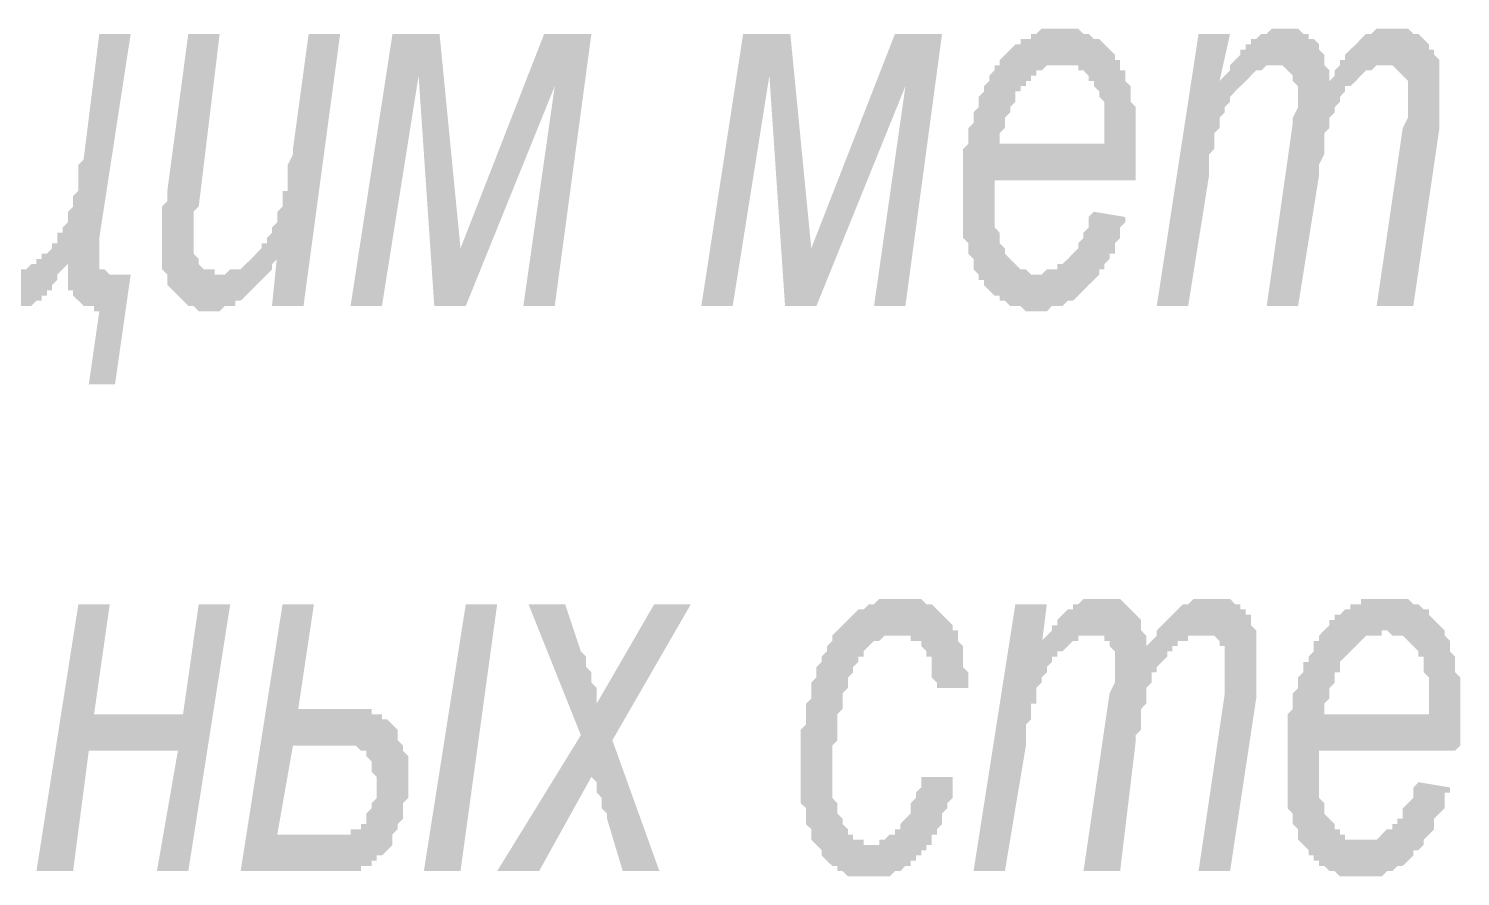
# Model space of a CAD drawing. Header units: millimetres. Extents: x 1372 to 666090, y 1285 to 31551.
# Drawn here: x 509594 to 510735, y 5129 to 5805 of the extents above; entities that cross this region are included whole.
import ezdxf

# ---------------------------------------------------------------- set-up
doc = ezdxf.new("R2010")
doc.units = ezdxf.units.MM
doc.layers.add('PDF _75-АЗ Штамп', color=7, linetype='Continuous')

msp = doc.modelspace()

# ---------------------------------------------------------------- hatches: boundary and pattern name
at = {"layer": 'PDF _75-АЗ Штамп', "transparency": 33554559}
for points in [[(509537.9, 5621.3), (509537.9, 5617.2), (509533.7, 5613), (509533.7, 5613), (509529.5, 5608.8), (509529.5, 5604.6), (509525.4, 5600.5), (509525.4, 5600.5), (509521.2, 5596.3), (509521.2, 5596.3), (509517, 5592.1), (509517, 5592.1), (509512.8, 5592.1), (509512.8, 5588), (509508.7, 5588), (509504.5, 5583.8), (509504.5, 5583.8), (509500.3, 5583.8), (509496.2, 5583.8), (509496.2, 5579.6), (509492, 5579.6), (509487.8, 5579.6), (509487.8, 5579.6), (509483.6, 5579.6), (509483.6, 5579.6), (509479.5, 5579.6), (509475.3, 5583.8), (509475.3, 5583.8), (509471.1, 5583.8), (509467, 5588), (509467, 5588), (509462.8, 5592.1), (509462.8, 5592.1), (509458.6, 5596.3), (509458.6, 5600.5), (509454.4, 5600.5), (509454.4, 5604.6), (509454.4, 5608.8), (509454.4, 5613), (509450.3, 5617.2), (509450.3, 5621.3), (509450.3, 5625.5), (509450.3, 5625.5), (509450.3, 5629.7), (509450.3, 5629.7), (509450.3, 5633.8), (509450.3, 5638), (509450.3, 5642.2), (509454.4, 5646.4), (509454.4, 5650.5), (509454.4, 5654.7), (509454.4, 5658.9), (509454.4, 5663), (509454.4, 5671.4), (509454.4, 5671.4), (509475.3, 5800.7), (509500.3, 5800.7), (509479.5, 5663), (509479.5, 5658.9), (509479.5, 5654.7), (509479.5, 5646.4), (509479.5, 5642.2), (509479.5, 5642.2), (509475.3, 5638), (509475.3, 5633.8), (509479.5, 5629.7), (509479.5, 5625.5), (509479.5, 5621.3), (509479.5, 5621.3), (509479.5, 5617.2), (509483.6, 5617.2), (509487.8, 5613), (509487.8, 5613), (509492, 5613), (509496.2, 5613), (509496.2, 5613), (509500.3, 5613), (509504.5, 5613), (509504.5, 5613), (509508.7, 5613), (509512.8, 5617.2), (509512.8, 5617.2), (509517, 5621.3), (509517, 5621.3), (509521.2, 5625.5), (509521.2, 5625.5), (509525.4, 5629.7), (509529.5, 5633.8), (509529.5, 5633.8), (509529.5, 5638), (509533.7, 5642.2), (509533.7, 5646.4), (509537.9, 5646.4), (509537.9, 5650.5), (509537.9, 5654.7), (509537.9, 5654.7), (509542, 5658.9), (509542, 5663), (509542, 5667.2), (509542, 5671.4), (509542, 5675.5), (509546.2, 5679.7), (509546.2, 5683.9), (509546.2, 5688.1), (509546.2, 5692.2), (509562.9, 5800.7), (509587.9, 5800.7), (509567.1, 5658.9), (509567.1, 5654.7), (509567.1, 5650.5), (509567.1, 5646.4), (509567.1, 5642.2), (509567.1, 5638), (509567.1, 5633.8), (509567.1, 5633.8), (509567.1, 5629.7), (509567.1, 5625.5), (509567.1, 5621.3), (509567.1, 5617.2), (509571.2, 5617.2), (509571.2, 5613), (509575.4, 5613), (509575.4, 5613), (509579.6, 5613), (509579.6, 5613), (509583.7, 5613), (509587.9, 5613), (509587.9, 5613), (509592.1, 5613), (509592.1, 5613), (509596.3, 5617.2), (509600.4, 5617.2), (509600.4, 5621.3), (509604.6, 5621.3), (509604.6, 5625.5), (509608.8, 5625.5), (509612.9, 5629.7), (509612.9, 5633.8), (509612.9, 5633.8), (509617.1, 5633.8), (509617.1, 5638), (509617.1, 5642.2), (509621.3, 5642.2), (509621.3, 5646.4), (509625.5, 5650.5), (509625.5, 5650.5), (509625.5, 5654.7), (509625.5, 5658.9), (509629.6, 5663), (509629.6, 5667.2), (509629.6, 5671.4), (509633.8, 5675.5), (509633.8, 5679.7), (509633.8, 5683.9), (509633.8, 5688.1), (509633.8, 5692.2), (509633.8, 5696.4), (509638, 5700.6), (509638, 5700.6), (509650.5, 5800.7), (509675.5, 5800.7), (509650.5, 5638), (509650.5, 5633.8), (509650.5, 5629.7), (509650.5, 5625.5), (509650.5, 5621.3), (509650.5, 5617.2), (509650.5, 5613), (509654.7, 5613), (509654.7, 5613), (509658.8, 5608.8), (509658.8, 5608.8), (509675.5, 5608.8), (509663, 5521.2), (509642.1, 5521.2), (509650.5, 5579.6), (509646.3, 5579.6), (509646.3, 5583.8), (509642.1, 5583.8), (509638, 5583.8), (509638, 5583.8), (509633.8, 5588), (509633.8, 5588), (509629.6, 5592.1), (509629.6, 5592.1), (509629.6, 5596.3), (509625.5, 5596.3), (509625.5, 5600.5), (509625.5, 5604.6), (509625.5, 5608.8), (509625.5, 5613), (509625.5, 5617.2), (509625.5, 5621.3), (509625.5, 5617.2), (509621.3, 5613), (509617.1, 5608.8), (509617.1, 5604.6), (509612.9, 5600.5), (509612.9, 5596.3), (509608.8, 5596.3), (509608.8, 5592.1), (509604.6, 5592.1), (509604.6, 5588), (509600.4, 5588), (509600.4, 5588), (509596.3, 5583.8), (509596.3, 5583.8), (509596.3, 5583.8), (509592.1, 5583.8), (509587.9, 5583.8), (509583.7, 5579.6), (509583.7, 5579.6), (509579.6, 5579.6), (509575.4, 5579.6), (509575.4, 5579.6), (509575.4, 5579.6), (509571.2, 5579.6), (509567.1, 5579.6), (509567.1, 5579.6), (509562.9, 5583.8), (509558.7, 5583.8), (509558.7, 5583.8), (509554.6, 5588), (509554.6, 5588), (509550.4, 5592.1), (509550.4, 5592.1), (509546.2, 5596.3), (509546.2, 5600.5), (509542, 5600.5), (509542, 5604.6), (509542, 5608.8), (509542, 5613), (509537.9, 5617.2), (509537.9, 5621.3), (509537.9, 5621.3)], [(509792.3, 5625.5), (509792.3, 5621.3), (509788.1, 5617.2), (509788.1, 5613), (509784, 5608.8), (509784, 5608.8), (509779.8, 5604.6), (509775.6, 5600.5), (509775.6, 5600.5), (509771.5, 5596.3), (509771.5, 5596.3), (509767.3, 5592.1), (509767.3, 5592.1), (509763.1, 5588), (509758.9, 5588), (509758.9, 5583.8), (509754.8, 5583.8), (509754.8, 5583.8), (509750.6, 5583.8), (509750.6, 5583.8), (509746.4, 5579.6), (509742.3, 5579.6), (509742.3, 5579.6), (509738.1, 5579.6), (509738.1, 5579.6), (509733.9, 5579.6), (509733.9, 5579.6), (509729.7, 5579.6), (509725.6, 5583.8), (509725.6, 5583.8), (509721.4, 5583.8), (509717.2, 5588), (509717.2, 5588), (509713.1, 5592.1), (509713.1, 5592.1), (509708.9, 5596.3), (509708.9, 5596.3), (509704.7, 5600.5), (509704.7, 5604.6), (509704.7, 5608.8), (509700.5, 5613), (509700.5, 5613), (509700.5, 5617.2), (509700.5, 5621.3), (509700.5, 5625.5), (509700.5, 5629.7), (509700.5, 5633.8), (509700.5, 5633.8), (509700.5, 5638), (509700.5, 5642.2), (509700.5, 5646.4), (509700.5, 5650.5), (509700.5, 5654.7), (509700.5, 5658.9), (509700.5, 5663), (509704.7, 5667.2), (509704.7, 5675.5), (509704.7, 5675.5), (509721.4, 5800.7), (509746.4, 5800.7), (509729.7, 5663), (509725.6, 5658.9), (509725.6, 5654.7), (509725.6, 5650.5), (509725.6, 5646.4), (509725.6, 5642.2), (509725.6, 5638), (509725.6, 5638), (509725.6, 5629.7), (509725.6, 5625.5), (509725.6, 5625.5), (509729.7, 5621.3), (509729.7, 5617.2), (509729.7, 5617.2), (509733.9, 5613), (509733.9, 5613), (509738.1, 5613), (509742.3, 5613), (509742.3, 5608.8), (509746.4, 5608.8), (509750.6, 5608.8), (509750.6, 5608.8), (509754.8, 5613), (509758.9, 5613), (509758.9, 5613), (509763.1, 5613), (509767.3, 5617.2), (509767.3, 5617.2), (509771.5, 5621.3), (509771.5, 5621.3), (509775.6, 5625.5), (509775.6, 5625.5), (509779.8, 5629.7), (509779.8, 5633.8), (509784, 5633.8), (509784, 5638), (509788.1, 5642.2), (509788.1, 5646.4), (509788.1, 5646.4), (509792.3, 5650.5), (509792.3, 5654.7), (509792.3, 5658.9), (509796.5, 5663), (509796.5, 5667.2), (509796.5, 5667.2), (509796.5, 5671.4), (509796.5, 5675.5), (509800.7, 5675.5), (509800.7, 5679.7), (509800.7, 5683.9), (509800.7, 5688.1), (509800.7, 5692.2), (509800.7, 5696.4), (509804.8, 5704.7), (509804.8, 5708.9), (509817.3, 5800.7), (509842.4, 5800.7), (509813.2, 5583.8), (509788.1, 5583.8)], [(509884.1, 5800.7), (509921.6, 5800.7), (509938.3, 5629.7), (510005, 5800.7), (510042.6, 5800.7), (510013.4, 5583.8), (509988.4, 5583.8), (510013.4, 5759), (509942.5, 5583.8), (509917.4, 5583.8), (509904.9, 5767.3), (509875.7, 5583.8), (509850.7, 5583.8)], [(510163.5, 5800.7), (510201.1, 5800.7), (510217.8, 5629.7), (510284.5, 5800.7), (510322, 5800.7), (510292.8, 5583.8), (510267.8, 5583.8), (510292.8, 5759), (510221.9, 5583.8), (510196.9, 5583.8), (510184.4, 5767.3), (510155.2, 5583.8), (510130.2, 5583.8)], [(510493.1, 5583.8), (510526.4, 5800.7), (510551.5, 5800.7), (510543.1, 5763.1), (510547.3, 5767.3), (510551.5, 5771.5), (510551.5, 5775.7), (510555.6, 5779.8), (510555.6, 5779.8), (510559.8, 5784), (510559.8, 5788.2), (510564, 5788.2), (510564, 5792.3), (510568.1, 5792.3), (510568.1, 5796.5), (510572.3, 5796.5), (510572.3, 5796.5), (510576.5, 5800.7), (510576.5, 5800.7), (510580.7, 5800.7), (510584.8, 5804.9), (510584.8, 5804.9), (510589, 5804.9), (510593.2, 5804.9), (510593.2, 5804.9), (510597.3, 5804.9), (510601.5, 5804.9), (510605.7, 5804.9), (510605.7, 5804.9), (510609.9, 5800.7), (510614, 5800.7), (510614, 5796.5), (510618.2, 5796.5), (510618.2, 5796.5), (510622.4, 5792.3), (510622.4, 5788.2), (510622.4, 5788.2), (510626.5, 5784), (510626.5, 5779.8), (510626.5, 5775.7), (510630.7, 5771.5), (510630.7, 5767.3), (510630.7, 5763.1), (510634.9, 5767.3), (510634.9, 5771.5), (510639.1, 5775.7), (510639.1, 5779.8), (510643.2, 5779.8), (510643.2, 5784), (510647.4, 5788.2), (510647.4, 5788.2), (510651.6, 5792.3), (510651.6, 5792.3), (510655.7, 5796.5), (510655.7, 5796.5), (510655.7, 5796.5), (510659.9, 5800.7), (510664.1, 5800.7), (510664.1, 5800.7), (510668.3, 5804.9), (510672.4, 5804.9), (510672.4, 5804.9), (510676.6, 5804.9), (510680.8, 5804.9), (510680.8, 5804.9), (510684.9, 5804.9), (510689.1, 5804.9), (510693.3, 5804.9), (510693.3, 5804.9), (510697.5, 5800.7), (510701.6, 5800.7), (510701.6, 5800.7), (510705.8, 5796.5), (510705.8, 5796.5), (510710, 5792.3), (510710, 5792.3), (510710, 5788.2), (510714.1, 5788.2), (510714.1, 5784), (510718.3, 5779.8), (510718.3, 5775.7), (510718.3, 5771.5), (510718.3, 5767.3), (510718.3, 5763.1), (510718.3, 5759), (510718.3, 5754.8), (510718.3, 5754.8), (510718.3, 5750.6), (510718.3, 5746.5), (510718.3, 5742.3), (510718.3, 5738.1), (510718.3, 5733.9), (510718.3, 5729.8), (510718.3, 5725.6), (510718.3, 5725.6), (510697.5, 5583.8), (510668.3, 5583.8), (510689.1, 5725.6), (510693.3, 5733.9), (510693.3, 5738.1), (510693.3, 5742.3), (510693.3, 5746.5), (510693.3, 5750.6), (510693.3, 5750.6), (510693.3, 5750.6), (510693.3, 5754.8), (510693.3, 5759), (510693.3, 5763.1), (510689.1, 5767.3), (510689.1, 5767.3), (510684.9, 5771.5), (510684.9, 5771.5), (510680.8, 5775.7), (510680.8, 5775.7), (510676.6, 5775.7), (510676.6, 5775.7), (510672.4, 5775.7), (510672.4, 5775.7), (510668.3, 5775.7), (510664.1, 5771.5), (510664.1, 5771.5), (510659.9, 5771.5), (510655.7, 5767.3), (510655.7, 5767.3), (510651.6, 5763.1), (510651.6, 5763.1), (510647.4, 5759), (510643.2, 5759), (510643.2, 5754.8), (510639.1, 5750.6), (510639.1, 5750.6), (510639.1, 5746.5), (510634.9, 5742.3), (510634.9, 5738.1), (510634.9, 5738.1), (510634.9, 5738.1), (510630.7, 5733.9), (510630.7, 5729.8), (510630.7, 5725.6), (510630.7, 5725.6), (510626.5, 5721.4), (510626.5, 5717.3), (510626.5, 5713.1), (510626.5, 5708.9), (510626.5, 5704.7), (510622.4, 5696.4), (510622.4, 5692.2), (510622.4, 5688.1), (510605.7, 5583.8), (510580.7, 5583.8), (510601.5, 5729.8), (510601.5, 5733.9), (510605.7, 5742.3), (510605.7, 5746.5), (510605.7, 5746.5), (510605.7, 5750.6), (510605.7, 5750.6), (510605.7, 5754.8), (510605.7, 5759), (510601.5, 5763.1), (510601.5, 5767.3), (510601.5, 5767.3), (510597.3, 5771.5), (510597.3, 5771.5), (510593.2, 5775.7), (510589, 5775.7), (510589, 5775.7), (510584.8, 5775.7), (510584.8, 5775.7), (510580.7, 5775.7), (510576.5, 5771.5), (510576.5, 5771.5), (510572.3, 5771.5), (510568.1, 5767.3), (510568.1, 5767.3), (510564, 5763.1), (510564, 5763.1), (510559.8, 5759), (510559.8, 5759), (510555.6, 5754.8), (510555.6, 5754.8), (510551.5, 5750.6), (510551.5, 5746.5), (510547.3, 5742.3), (510547.3, 5738.1), (510547.3, 5738.1), (510543.1, 5733.9), (510543.1, 5729.8), (510543.1, 5729.8), (510543.1, 5725.6), (510538.9, 5721.4), (510538.9, 5717.3), (510538.9, 5713.1), (510538.9, 5708.9), (510534.8, 5704.7), (510534.8, 5700.6), (510534.8, 5696.4), (510534.8, 5692.2), (510534.8, 5688.1), (510534.8, 5688.1), (510518.1, 5583.8)], [(509633.8, 5346), (509658.8, 5346), (509646.3, 5258.4), (509717.2, 5258.4), (509729.7, 5346), (509754.8, 5346), (509721.4, 5133.3), (509696.4, 5133.3), (509713.1, 5229.2), (509642.1, 5229.2), (509629.6, 5133.3), (509600.4, 5133.3)], [(509967.5, 5133.3), (510034.2, 5241.7), (509992.5, 5346), (510021.7, 5346), (510034.2, 5308.5), (510038.4, 5304.3), (510038.4, 5300.1), (510038.4, 5296), (510042.6, 5291.8), (510042.6, 5287.6), (510042.6, 5287.6), (510042.6, 5283.5), (510046.8, 5279.3), (510046.8, 5275.1), (510046.8, 5270.9), (510046.8, 5266.8), (510092.6, 5346), (510121.8, 5346), (510059.3, 5237.6), (510096.8, 5133.3), (510067.6, 5133.3), (510055.1, 5175), (510055.1, 5179.2), (510050.9, 5183.4), (510050.9, 5187.5), (510050.9, 5187.5), (510050.9, 5191.7), (510046.8, 5195.9), (510046.8, 5200), (510046.8, 5204.2), (510042.6, 5208.4), (510042.6, 5208.4), (510000.9, 5133.3)], [(510305.4, 5208.4), (510330.4, 5208.4), (510330.4, 5200), (510330.4, 5195.9), (510330.4, 5191.7), (510326.2, 5187.5), (510326.2, 5183.4), (510326.2, 5183.4), (510322, 5179.2), (510322, 5175), (510322, 5170.8), (510317.9, 5166.7), (510317.9, 5162.5), (510313.7, 5162.5), (510313.7, 5158.3), (510313.7, 5154.2), (510309.5, 5154.2), (510309.5, 5150), (510305.4, 5150), (510305.4, 5145.8), (510301.2, 5145.8), (510301.2, 5141.6), (510297, 5141.6), (510297, 5137.5), (510292.8, 5137.5), (510288.7, 5133.3), (510288.7, 5133.3), (510284.5, 5133.3), (510280.3, 5129.1), (510280.3, 5129.1), (510276.2, 5129.1), (510272, 5129.1), (510272, 5129.1), (510267.8, 5129.1), (510263.7, 5129.1), (510263.7, 5129.1), (510259.5, 5129.1), (510259.5, 5129.1), (510255.3, 5129.1), (510251.1, 5129.1), (510251.1, 5129.1), (510247, 5129.1), (510242.8, 5133.3), (510242.8, 5133.3), (510238.6, 5133.3), (510238.6, 5137.5), (510234.5, 5137.5), (510230.3, 5141.6), (510230.3, 5141.6), (510226.1, 5145.8), (510226.1, 5150), (510226.1, 5150), (510221.9, 5154.2), (510221.9, 5154.2), (510217.8, 5158.3), (510217.8, 5162.5), (510217.8, 5166.7), (510217.8, 5166.7), (510213.6, 5170.8), (510213.6, 5175), (510213.6, 5179.2), (510213.6, 5183.4), (510209.4, 5187.5), (510209.4, 5191.7), (510209.4, 5195.9), (510209.4, 5200), (510209.4, 5204.2), (510209.4, 5208.4), (510209.4, 5212.5), (510209.4, 5212.5), (510209.4, 5216.7), (510209.4, 5220.9), (510209.4, 5225.1), (510209.4, 5229.2), (510209.4, 5233.4), (510209.4, 5237.6), (510209.4, 5241.7), (510209.4, 5245.9), (510213.6, 5250.1), (510213.6, 5254.3), (510213.6, 5258.4), (510213.6, 5262.6), (510213.6, 5266.8), (510217.8, 5270.9), (510217.8, 5275.1), (510217.8, 5279.3), (510217.8, 5279.3), (510217.8, 5283.5), (510221.9, 5287.6), (510221.9, 5291.8), (510221.9, 5296), (510226.1, 5300.1), (510226.1, 5300.1), (510226.1, 5304.3), (510230.3, 5308.5), (510230.3, 5312.7), (510234.5, 5316.8), (510234.5, 5316.8), (510234.5, 5321), (510238.6, 5325.2), (510238.6, 5325.2), (510242.8, 5329.3), (510242.8, 5329.3), (510247, 5333.5), (510247, 5333.5), (510251.1, 5337.7), (510251.1, 5337.7), (510255.3, 5341.9), (510255.3, 5341.9), (510259.5, 5341.9), (510263.7, 5346), (510263.7, 5346), (510267.8, 5346), (510272, 5350.2), (510272, 5350.2), (510276.2, 5350.2), (510280.3, 5350.2), (510280.3, 5350.2), (510284.5, 5350.2), (510288.7, 5350.2), (510288.7, 5350.2), (510292.8, 5350.2), (510297, 5350.2), (510297, 5350.2), (510301.2, 5350.2), (510305.4, 5350.2), (510305.4, 5350.2), (510309.5, 5346), (510313.7, 5346), (510313.7, 5346), (510317.9, 5341.9), (510317.9, 5341.9), (510322, 5337.7), (510322, 5337.7), (510326.2, 5333.5), (510326.2, 5333.5), (510330.4, 5329.3), (510330.4, 5325.2), (510334.6, 5325.2), (510334.6, 5321), (510334.6, 5316.8), (510338.7, 5312.7), (510338.7, 5308.5), (510338.7, 5304.3), (510338.7, 5304.3), (510338.7, 5300.1), (510338.7, 5296), (510342.9, 5291.8), (510342.9, 5287.6), (510342.9, 5283.5), (510342.9, 5279.3), (510317.9, 5279.3), (510317.9, 5283.5), (510313.7, 5287.6), (510313.7, 5291.8), (510313.7, 5296), (510313.7, 5300.1), (510313.7, 5304.3), (510309.5, 5304.3), (510309.5, 5308.5), (510309.5, 5308.5), (510305.4, 5312.7), (510305.4, 5316.8), (510301.2, 5316.8), (510297, 5316.8), (510297, 5321), (510292.8, 5321), (510288.7, 5321), (510288.7, 5321), (510284.5, 5321), (510284.5, 5321), (510280.3, 5321), (510276.2, 5321), (510276.2, 5321), (510272, 5316.8), (510267.8, 5316.8), (510267.8, 5316.8), (510263.7, 5312.7), (510263.7, 5312.7), (510259.5, 5308.5), (510259.5, 5308.5), (510259.5, 5304.3), (510255.3, 5304.3), (510255.3, 5300.1), (510251.1, 5296), (510251.1, 5296), (510251.1, 5291.8), (510247, 5287.6), (510247, 5283.5), (510247, 5279.3), (510242.8, 5275.1), (510242.8, 5270.9), (510242.8, 5266.8), (510242.8, 5266.8), (510242.8, 5262.6), (510238.6, 5258.4), (510238.6, 5254.3), (510238.6, 5250.1), (510238.6, 5245.9), (510238.6, 5241.7), (510238.6, 5237.6), (510234.5, 5233.4), (510234.5, 5229.2), (510234.5, 5225.1), (510234.5, 5220.9), (510234.5, 5216.7), (510234.5, 5212.5), (510234.5, 5212.5), (510234.5, 5204.2), (510234.5, 5200), (510234.5, 5195.9), (510234.5, 5191.7), (510238.6, 5187.5), (510238.6, 5183.4), (510238.6, 5179.2), (510238.6, 5179.2), (510242.8, 5175), (510242.8, 5170.8), (510242.8, 5170.8), (510247, 5166.7), (510247, 5162.5), (510251.1, 5162.5), (510251.1, 5158.3), (510255.3, 5158.3), (510259.5, 5158.3), (510259.5, 5154.2), (510263.7, 5154.2), (510263.7, 5154.2), (510267.8, 5154.2), (510272, 5154.2), (510272, 5158.3), (510276.2, 5158.3), (510276.2, 5158.3), (510280.3, 5162.5), (510284.5, 5162.5), (510284.5, 5166.7), (510288.7, 5166.7), (510288.7, 5170.8), (510288.7, 5170.8), (510292.8, 5175), (510292.8, 5175), (510297, 5179.2), (510297, 5183.4), (510297, 5187.5), (510301.2, 5191.7), (510301.2, 5191.7), (510301.2, 5195.9), (510305.4, 5200), (510305.4, 5204.2), (510305.4, 5208.4), (510305.4, 5208.4)], [(510347.1, 5133.3), (510380.4, 5346), (510405.5, 5346), (510401.3, 5312.7), (510401.3, 5316.8), (510405.5, 5321), (510405.5, 5321), (510409.6, 5325.2), (510409.6, 5329.3), (510413.8, 5329.3), (510413.8, 5333.5), (510418, 5337.7), (510418, 5337.7), (510422.2, 5341.9), (510422.2, 5341.9), (510426.3, 5341.9), (510426.3, 5346), (510430.5, 5346), (510434.7, 5350.2), (510434.7, 5350.2), (510438.8, 5350.2), (510443, 5350.2), (510443, 5350.2), (510447.2, 5350.2), (510451.4, 5350.2), (510451.4, 5350.2), (510455.5, 5350.2), (510459.7, 5350.2), (510459.7, 5350.2), (510463.9, 5350.2), (510468, 5346), (510468, 5346), (510472.2, 5341.9), (510472.2, 5341.9), (510476.4, 5337.7), (510476.4, 5337.7), (510480.6, 5333.5), (510480.6, 5329.3), (510480.6, 5325.2), (510484.7, 5321), (510484.7, 5316.8), (510484.7, 5312.7), (510484.7, 5312.7), (510488.9, 5316.8), (510488.9, 5316.8), (510493.1, 5321), (510493.1, 5325.2), (510497.2, 5329.3), (510497.2, 5329.3), (510501.4, 5333.5), (510501.4, 5333.5), (510505.6, 5337.7), (510505.6, 5337.7), (510509.8, 5341.9), (510509.8, 5341.9), (510513.9, 5346), (510513.9, 5346), (510518.1, 5346), (510522.3, 5350.2), (510522.3, 5350.2), (510526.4, 5350.2), (510530.6, 5350.2), (510530.6, 5350.2), (510534.8, 5350.2), (510534.8, 5350.2), (510538.9, 5350.2), (510543.1, 5350.2), (510547.3, 5350.2), (510547.3, 5350.2), (510551.5, 5350.2), (510555.6, 5346), (510555.6, 5346), (510559.8, 5346), (510559.8, 5341.9), (510564, 5341.9), (510564, 5337.7), (510568.1, 5337.7), (510568.1, 5333.5), (510568.1, 5329.3), (510572.3, 5325.2), (510572.3, 5325.2), (510572.3, 5321), (510572.3, 5316.8), (510572.3, 5312.7), (510572.3, 5308.5), (510572.3, 5304.3), (510572.3, 5300.1), (510572.3, 5296), (510572.3, 5296), (510572.3, 5291.8), (510572.3, 5287.6), (510572.3, 5279.3), (510572.3, 5275.1), (510572.3, 5270.9), (510572.3, 5270.9), (510551.5, 5133.3), (510526.4, 5133.3), (510547.3, 5275.1), (510547.3, 5279.3), (510547.3, 5283.5), (510547.3, 5287.6), (510547.3, 5291.8), (510547.3, 5296), (510547.3, 5300.1), (510547.3, 5300.1), (510547.3, 5304.3), (510547.3, 5308.5), (510547.3, 5312.7), (510543.1, 5312.7), (510543.1, 5316.8), (510543.1, 5316.8), (510538.9, 5321), (510534.8, 5321), (510534.8, 5321), (510530.6, 5321), (510530.6, 5321), (510526.4, 5321), (510526.4, 5321), (510522.3, 5321), (510518.1, 5321), (510518.1, 5316.8), (510513.9, 5316.8), (510509.8, 5316.8), (510509.8, 5312.7), (510505.6, 5312.7), (510505.6, 5308.5), (510501.4, 5308.5), (510501.4, 5304.3), (510497.2, 5300.1), (510497.2, 5300.1), (510493.1, 5296), (510493.1, 5291.8), (510488.9, 5291.8), (510488.9, 5287.6), (510488.9, 5287.6), (510488.9, 5283.5), (510484.7, 5279.3), (510484.7, 5279.3), (510484.7, 5275.1), (510484.7, 5270.9), (510484.7, 5266.8), (510480.6, 5262.6), (510480.6, 5258.4), (510480.6, 5254.3), (510480.6, 5250.1), (510480.6, 5245.9), (510476.4, 5241.7), (510476.4, 5237.6), (510463.9, 5133.3), (510434.7, 5133.3), (510455.5, 5275.1), (510459.7, 5283.5), (510459.7, 5287.6), (510459.7, 5291.8), (510459.7, 5296), (510459.7, 5296), (510459.7, 5300.1), (510459.7, 5304.3), (510459.7, 5308.5), (510459.7, 5308.5), (510455.5, 5312.7), (510455.5, 5316.8), (510451.4, 5316.8), (510451.4, 5321), (510447.2, 5321), (510447.2, 5321), (510443, 5321), (510438.8, 5321), (510438.8, 5321), (510434.7, 5321), (510430.5, 5321), (510430.5, 5316.8), (510426.3, 5316.8), (510426.3, 5316.8), (510422.2, 5312.7), (510422.2, 5312.7), (510418, 5308.5), (510413.8, 5308.5), (510413.8, 5304.3), (510409.6, 5304.3), (510409.6, 5300.1), (510405.5, 5296), (510405.5, 5291.8), (510405.5, 5291.8), (510401.3, 5287.6), (510401.3, 5283.5), (510401.3, 5283.5), (510397.1, 5279.3), (510397.1, 5275.1), (510397.1, 5270.9), (510397.1, 5266.8), (510393, 5266.8), (510393, 5262.6), (510393, 5258.4), (510393, 5254.3), (510388.8, 5250.1), (510388.8, 5241.7), (510388.8, 5237.6), (510388.8, 5233.4), (510388.8, 5233.4), (510372.1, 5133.3)]]:
    msp.add_hatch(color=256, dxfattribs=at).paths.add_polyline_path(points)
h = msp.add_hatch(color=256, dxfattribs=at)
h.paths.add_polyline_path([(510443, 5658.9), (510468, 5654.7), (510468, 5650.5), (510463.9, 5646.4), (510463.9, 5646.4), (510463.9, 5642.2), (510463.9, 5638), (510459.7, 5633.8), (510459.7, 5629.7), (510459.7, 5625.5), (510455.5, 5625.5), (510455.5, 5621.3), (510451.4, 5617.2), (510451.4, 5613), (510447.2, 5613), (510447.2, 5608.8), (510443, 5604.6), (510443, 5604.6), (510438.8, 5600.5), (510438.8, 5600.5), (510434.7, 5596.3), (510434.7, 5596.3), (510430.5, 5592.1), (510430.5, 5592.1), (510426.3, 5588), (510422.2, 5588), (510422.2, 5588), (510418, 5583.8), (510413.8, 5583.8), (510413.8, 5583.8), (510409.6, 5583.8), (510405.5, 5579.6), (510405.5, 5579.6), (510401.3, 5579.6), (510397.1, 5579.6), (510397.1, 5579.6), (510393, 5579.6), (510388.8, 5579.6), (510388.8, 5579.6), (510384.6, 5583.8), (510380.4, 5583.8), (510380.4, 5583.8), (510376.3, 5583.8), (510372.1, 5588), (510372.1, 5588), (510367.9, 5588), (510367.9, 5592.1), (510363.8, 5592.1), (510363.8, 5592.1), (510359.6, 5596.3), (510359.6, 5596.3), (510355.4, 5600.5), (510355.4, 5604.6), (510351.2, 5604.6), (510351.2, 5608.8), (510347.1, 5613), (510347.1, 5617.2), (510347.1, 5621.3), (510342.9, 5625.5), (510342.9, 5625.5), (510342.9, 5625.5), (510342.9, 5629.7), (510342.9, 5633.8), (510338.7, 5638), (510338.7, 5642.2), (510338.7, 5646.4), (510338.7, 5650.5), (510338.7, 5654.7), (510338.7, 5658.9), (510338.7, 5663), (510338.7, 5667.2), (510338.7, 5671.4), (510338.7, 5671.4), (510338.7, 5675.5), (510338.7, 5679.7), (510338.7, 5683.9), (510338.7, 5688.1), (510338.7, 5692.2), (510338.7, 5696.4), (510338.7, 5700.6), (510338.7, 5704.7), (510338.7, 5708.9), (510342.9, 5713.1), (510342.9, 5717.3), (510342.9, 5721.4), (510342.9, 5721.4), (510342.9, 5725.6), (510347.1, 5729.8), (510347.1, 5733.9), (510347.1, 5738.1), (510347.1, 5738.1), (510351.2, 5742.3), (510351.2, 5746.5), (510351.2, 5750.6), (510355.4, 5754.8), (510355.4, 5759), (510359.6, 5763.1), (510359.6, 5767.3), (510359.6, 5767.3), (510363.8, 5771.5), (510363.8, 5775.7), (510367.9, 5775.7), (510367.9, 5779.8), (510372.1, 5784), (510372.1, 5784), (510376.3, 5788.2), (510376.3, 5788.2), (510376.3, 5788.2), (510380.4, 5792.3), (510384.6, 5792.3), (510384.6, 5796.5), (510388.8, 5796.5), (510393, 5796.5), (510393, 5800.7), (510397.1, 5800.7), (510397.1, 5800.7), (510401.3, 5804.9), (510405.5, 5804.9), (510405.5, 5804.9), (510409.6, 5804.9), (510413.8, 5804.9), (510418, 5804.9), (510418, 5804.9), (510422.2, 5804.9), (510422.2, 5804.9), (510426.3, 5804.9), (510430.5, 5804.9), (510430.5, 5804.9), (510434.7, 5800.7), (510438.8, 5800.7), (510438.8, 5800.7), (510443, 5796.5), (510447.2, 5796.5), (510447.2, 5796.5), (510451.4, 5792.3), (510451.4, 5792.3), (510455.5, 5788.2), (510455.5, 5788.2), (510459.7, 5784), (510459.7, 5779.8), (510463.9, 5779.8), (510463.9, 5775.7), (510463.9, 5771.5), (510468, 5771.5), (510468, 5767.3), (510468, 5763.1), (510472.2, 5759), (510472.2, 5754.8), (510472.2, 5750.6), (510472.2, 5746.5), (510472.2, 5746.5), (510476.4, 5742.3), (510476.4, 5738.1), (510476.4, 5733.9), (510476.4, 5725.6), (510476.4, 5721.4), (510476.4, 5717.3), (510476.4, 5717.3), (510476.4, 5713.1), (510476.4, 5708.9), (510476.4, 5704.7), (510476.4, 5700.6), (510476.4, 5696.4), (510476.4, 5692.2), (510476.4, 5688.1), (510476.4, 5683.9), (510363.8, 5683.9), (510363.8, 5679.7), (510363.8, 5675.5), (510363.8, 5671.4), (510363.8, 5667.2), (510363.8, 5663), (510363.8, 5658.9), (510363.8, 5654.7), (510363.8, 5650.5), (510363.8, 5646.4), (510367.9, 5642.2), (510367.9, 5638), (510367.9, 5633.8), (510367.9, 5633.8), (510372.1, 5629.7), (510372.1, 5625.5), (510372.1, 5625.5), (510376.3, 5621.3), (510376.3, 5621.3), (510380.4, 5617.2), (510380.4, 5617.2), (510384.6, 5613), (510384.6, 5613), (510388.8, 5613), (510393, 5608.8), (510393, 5608.8), (510397.1, 5608.8), (510397.1, 5608.8), (510401.3, 5608.8), (510405.5, 5613), (510405.5, 5613), (510409.6, 5613), (510413.8, 5613), (510413.8, 5617.2), (510418, 5617.2), (510422.2, 5621.3), (510422.2, 5621.3), (510426.3, 5625.5), (510426.3, 5625.5), (510430.5, 5629.7), (510430.5, 5633.8), (510430.5, 5633.8), (510434.7, 5638), (510434.7, 5642.2), (510438.8, 5646.4), (510438.8, 5650.5), (510438.8, 5654.7), (510443, 5658.9), (510443, 5658.9)], flags=0)
h.paths.add_polyline_path([(510367.9, 5713.1), (510451.4, 5713.1), (510451.4, 5717.3), (510451.4, 5721.4), (510451.4, 5725.6), (510451.4, 5729.8), (510451.4, 5733.9), (510451.4, 5738.1), (510451.4, 5742.3), (510451.4, 5746.5), (510447.2, 5750.6), (510447.2, 5750.6), (510447.2, 5754.8), (510443, 5759), (510443, 5763.1), (510443, 5763.1), (510438.8, 5763.1), (510438.8, 5767.3), (510434.7, 5771.5), (510434.7, 5771.5), (510430.5, 5771.5), (510430.5, 5775.7), (510426.3, 5775.7), (510422.2, 5775.7), (510422.2, 5775.7), (510418, 5775.7), (510413.8, 5775.7), (510413.8, 5775.7), (510409.6, 5775.7), (510405.5, 5775.7), (510405.5, 5775.7), (510401.3, 5771.5), (510397.1, 5771.5), (510397.1, 5767.3), (510393, 5767.3), (510393, 5763.1), (510388.8, 5763.1), (510388.8, 5759), (510384.6, 5759), (510384.6, 5754.8), (510380.4, 5754.8), (510380.4, 5750.6), (510380.4, 5746.5), (510376.3, 5742.3), (510376.3, 5742.3), (510376.3, 5738.1), (510372.1, 5733.9), (510372.1, 5729.8), (510372.1, 5725.6), (510367.9, 5721.4), (510367.9, 5717.3), (510367.9, 5713.1), (510367.9, 5713.1)], flags=0)
h = msp.add_hatch(color=256, dxfattribs=at)
h.paths.add_polyline_path([(509942.5, 5346), (509967.5, 5346), (509938.3, 5133.3), (509909.1, 5133.3)], flags=0)
h.paths.add_polyline_path([(509796.5, 5346), (509821.5, 5346), (509809, 5262.6), (509834, 5262.6), (509838.2, 5262.6), (509842.4, 5262.6), (509846.5, 5262.6), (509850.7, 5262.6), (509850.7, 5262.6), (509854.9, 5262.6), (509859, 5262.6), (509863.2, 5262.6), (509863.2, 5262.6), (509867.4, 5262.6), (509867.4, 5258.4), (509871.6, 5258.4), (509871.6, 5258.4), (509871.6, 5258.4), (509875.7, 5258.4), (509875.7, 5254.3), (509879.9, 5254.3), (509884.1, 5250.1), (509884.1, 5250.1), (509888.2, 5245.9), (509888.2, 5241.7), (509888.2, 5237.6), (509888.2, 5237.6), (509892.4, 5233.4), (509892.4, 5229.2), (509892.4, 5229.2), (509896.6, 5225.1), (509896.6, 5220.9), (509896.6, 5216.7), (509896.6, 5212.5), (509896.6, 5208.4), (509896.6, 5204.2), (509896.6, 5200), (509896.6, 5200), (509896.6, 5195.9), (509896.6, 5191.7), (509892.4, 5187.5), (509892.4, 5183.4), (509892.4, 5179.2), (509892.4, 5175), (509888.2, 5170.8), (509888.2, 5166.7), (509888.2, 5166.7), (509884.1, 5162.5), (509884.1, 5158.3), (509884.1, 5154.2), (509879.9, 5150), (509879.9, 5150), (509875.7, 5145.8), (509871.6, 5145.8), (509871.6, 5141.6), (509867.4, 5141.6), (509867.4, 5137.5), (509867.4, 5137.5), (509863.2, 5137.5), (509863.2, 5137.5), (509859, 5137.5), (509859, 5133.3), (509854.9, 5133.3), (509850.7, 5133.3), (509850.7, 5133.3), (509846.5, 5133.3), (509842.4, 5133.3), (509842.4, 5133.3), (509838.2, 5133.3), (509834, 5133.3), (509829.8, 5133.3), (509825.7, 5133.3), (509763.1, 5133.3)], flags=0)
h.paths.add_polyline_path([(509792.3, 5162.5), (509825.7, 5162.5), (509829.8, 5162.5), (509834, 5162.5), (509834, 5162.5), (509838.2, 5162.5), (509842.4, 5162.5), (509846.5, 5162.5), (509846.5, 5162.5), (509850.7, 5162.5), (509850.7, 5162.5), (509850.7, 5166.7), (509854.9, 5166.7), (509859, 5166.7), (509859, 5170.8), (509863.2, 5170.8), (509863.2, 5175), (509863.2, 5179.2), (509867.4, 5183.4), (509867.4, 5183.4), (509867.4, 5187.5), (509871.6, 5191.7), (509871.6, 5195.9), (509871.6, 5200), (509871.6, 5200), (509871.6, 5204.2), (509871.6, 5208.4), (509867.4, 5212.5), (509867.4, 5216.7), (509867.4, 5220.9), (509867.4, 5220.9), (509863.2, 5225.1), (509863.2, 5229.2), (509859, 5229.2), (509854.9, 5233.4), (509854.9, 5233.4), (509854.9, 5233.4), (509850.7, 5233.4), (509846.5, 5233.4), (509846.5, 5233.4), (509842.4, 5233.4), (509838.2, 5233.4), (509834, 5233.4), (509834, 5233.4), (509804.8, 5233.4)], flags=0)
h = msp.add_hatch(color=256, dxfattribs=at)
h.paths.add_polyline_path([(510701.6, 5204.2), (510726.7, 5200), (510726.7, 5195.9), (510722.5, 5195.9), (510722.5, 5191.7), (510722.5, 5187.5), (510722.5, 5183.4), (510718.3, 5179.2), (510718.3, 5179.2), (510714.1, 5175), (510714.1, 5170.8), (510714.1, 5166.7), (510710, 5162.5), (510710, 5162.5), (510705.8, 5158.3), (510705.8, 5154.2), (510701.6, 5150), (510701.6, 5150), (510697.5, 5150), (510697.5, 5145.8), (510693.3, 5141.6), (510693.3, 5141.6), (510689.1, 5137.5), (510684.9, 5137.5), (510684.9, 5137.5), (510680.8, 5133.3), (510680.8, 5133.3), (510676.6, 5133.3), (510672.4, 5129.1), (510672.4, 5129.1), (510668.3, 5129.1), (510664.1, 5129.1), (510664.1, 5129.1), (510659.9, 5129.1), (510655.7, 5129.1), (510655.7, 5129.1), (510651.6, 5129.1), (510647.4, 5129.1), (510647.4, 5129.1), (510643.2, 5129.1), (510639.1, 5129.1), (510639.1, 5129.1), (510634.9, 5133.3), (510630.7, 5133.3), (510630.7, 5133.3), (510626.5, 5137.5), (510622.4, 5137.5), (510622.4, 5137.5), (510622.4, 5141.6), (510618.2, 5141.6), (510618.2, 5145.8), (510614, 5145.8), (510614, 5150), (510609.9, 5154.2), (510609.9, 5154.2), (510605.7, 5158.3), (510605.7, 5162.5), (510605.7, 5166.7), (510601.5, 5170.8), (510601.5, 5170.8), (510601.5, 5175), (510601.5, 5179.2), (510601.5, 5179.2), (510597.3, 5183.4), (510597.3, 5187.5), (510597.3, 5191.7), (510597.3, 5195.9), (510597.3, 5200), (510597.3, 5204.2), (510597.3, 5208.4), (510597.3, 5212.5), (510597.3, 5216.7), (510597.3, 5216.7), (510597.3, 5220.9), (510597.3, 5225.1), (510597.3, 5229.2), (510597.3, 5233.4), (510597.3, 5237.6), (510597.3, 5241.7), (510597.3, 5245.9), (510597.3, 5250.1), (510597.3, 5254.3), (510597.3, 5258.4), (510601.5, 5262.6), (510601.5, 5266.8), (510601.5, 5270.9), (510601.5, 5275.1), (510605.7, 5279.3), (510605.7, 5283.5), (510605.7, 5287.6), (510605.7, 5287.6), (510609.9, 5291.8), (510609.9, 5296), (510609.9, 5300.1), (510614, 5300.1), (510614, 5304.3), (510618.2, 5308.5), (510618.2, 5312.7), (510618.2, 5316.8), (510622.4, 5316.8), (510622.4, 5321), (510626.5, 5325.2), (510626.5, 5325.2), (510630.7, 5329.3), (510630.7, 5333.5), (510634.9, 5333.5), (510634.9, 5337.7), (510634.9, 5337.7), (510639.1, 5337.7), (510643.2, 5341.9), (510643.2, 5341.9), (510647.4, 5341.9), (510647.4, 5346), (510651.6, 5346), (510655.7, 5346), (510655.7, 5350.2), (510659.9, 5350.2), (510664.1, 5350.2), (510664.1, 5350.2), (510668.3, 5350.2), (510672.4, 5350.2), (510672.4, 5350.2), (510676.6, 5350.2), (510680.8, 5350.2), (510680.8, 5350.2), (510684.9, 5350.2), (510689.1, 5350.2), (510689.1, 5350.2), (510693.3, 5350.2), (510697.5, 5346), (510697.5, 5346), (510701.6, 5346), (510705.8, 5341.9), (510705.8, 5341.9), (510710, 5341.9), (510710, 5337.7), (510714.1, 5333.5), (510714.1, 5333.5), (510718.3, 5329.3), (510718.3, 5329.3), (510722.5, 5325.2), (510722.5, 5321), (510722.5, 5321), (510726.7, 5316.8), (510726.7, 5312.7), (510726.7, 5308.5), (510730.8, 5304.3), (510730.8, 5304.3), (510730.8, 5300.1), (510730.8, 5296), (510730.8, 5291.8), (510735, 5287.6), (510735, 5283.5), (510735, 5279.3), (510735, 5275.1), (510735, 5270.9), (510735, 5266.8), (510735, 5262.6), (510735, 5258.4), (510735, 5254.3), (510735, 5250.1), (510735, 5245.9), (510735, 5241.7), (510735, 5237.6), (510735, 5233.4), (510730.8, 5229.2), (510622.4, 5229.2), (510622.4, 5225.1), (510622.4, 5220.9), (510622.4, 5220.9), (510622.4, 5212.5), (510622.4, 5208.4), (510622.4, 5204.2), (510622.4, 5200), (510622.4, 5195.9), (510622.4, 5191.7), (510626.5, 5187.5), (510626.5, 5187.5), (510626.5, 5183.4), (510626.5, 5179.2), (510630.7, 5175), (510630.7, 5175), (510630.7, 5175), (510634.9, 5170.8), (510634.9, 5166.7), (510639.1, 5166.7), (510639.1, 5162.5), (510643.2, 5162.5), (510643.2, 5158.3), (510647.4, 5158.3), (510651.6, 5158.3), (510651.6, 5158.3), (510655.7, 5158.3), (510655.7, 5158.3), (510659.9, 5158.3), (510664.1, 5158.3), (510664.1, 5158.3), (510668.3, 5158.3), (510672.4, 5162.5), (510672.4, 5162.5), (510676.6, 5166.7), (510680.8, 5166.7), (510680.8, 5170.8), (510684.9, 5170.8), (510684.9, 5175), (510689.1, 5175), (510689.1, 5179.2), (510689.1, 5183.4), (510693.3, 5187.5), (510693.3, 5187.5), (510697.5, 5191.7), (510697.5, 5195.9), (510697.5, 5200), (510701.6, 5204.2), (510701.6, 5204.2)], flags=0)
h.paths.add_polyline_path([(510626.5, 5258.4), (510710, 5258.4), (510710, 5262.6), (510710, 5266.8), (510710, 5270.9), (510710, 5275.1), (510710, 5279.3), (510710, 5283.5), (510710, 5287.6), (510705.8, 5291.8), (510705.8, 5296), (510705.8, 5300.1), (510705.8, 5304.3), (510701.6, 5304.3), (510701.6, 5308.5), (510701.6, 5308.5), (510697.5, 5312.7), (510697.5, 5312.7), (510693.3, 5316.8), (510693.3, 5316.8), (510689.1, 5321), (510689.1, 5321), (510684.9, 5321), (510680.8, 5321), (510676.6, 5325.2), (510676.6, 5325.2), (510672.4, 5325.2), (510672.4, 5321), (510668.3, 5321), (510664.1, 5321), (510664.1, 5321), (510659.9, 5321), (510655.7, 5316.8), (510655.7, 5316.8), (510651.6, 5312.7), (510651.6, 5312.7), (510647.4, 5308.5), (510647.4, 5308.5), (510643.2, 5304.3), (510643.2, 5304.3), (510639.1, 5300.1), (510639.1, 5296), (510639.1, 5291.8), (510634.9, 5291.8), (510634.9, 5287.6), (510634.9, 5283.5), (510630.7, 5279.3), (510630.7, 5275.1), (510630.7, 5270.9), (510626.5, 5266.8), (510626.5, 5262.6), (510626.5, 5258.4), (510626.5, 5258.4)], flags=0)

doc.saveas('drawing.dxf')
